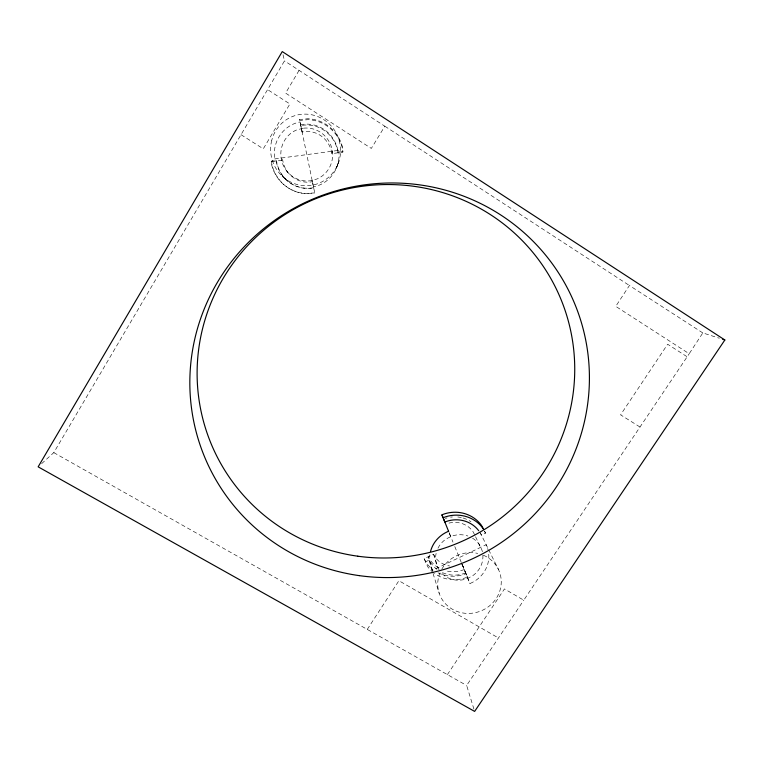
<?xml version="1.0" encoding="UTF-8"?>
<svg xmlns="http://www.w3.org/2000/svg" width="763" height="763" viewBox="0 0 763 763"><rect width="100%" height="100%" fill="white"/><g stroke="black" fill="none" stroke-linecap="round" stroke-linejoin="round"><path stroke-width="0.57" stroke-dasharray="3.81 2.86" d="M331.867 153.621A25.456 24.778 72.4 0 0 303.703 131.608L302.186 132.028L299.592 119.514L307.994 118.723A37.511 36.5 72.4 0 1 342.711 148.051L342.825 152.161L331.867 153.621L332.363 151.208M274.69 158.914L338.753 150.359L337.999 152.8A31.827 30.968 72.4 0 0 300.86 125.571L300.021 121.937A33.191 32.284 72.4 0 0 274.69 158.914L276.559 161.022A31.827 30.968 72.4 0 0 313.698 187.889L300.021 121.937M337.627 164.703L339.02 161.041M336.197 168.556L337.465 165.209M41.622 463.675L53.791 452.621L284.494 60.878L283.006 54.688M299.039 70.415L285.61 93.124L371.323 148.423L384.829 126.21L284.494 60.878M367.261 629.408L398.906 580.719L498.458 637.982M702.818 332.926L629.418 285.505L615.76 306.354L689.199 353.736L702.818 332.926L719.347 338.228M447.385 674.606L504.457 588.922L523.761 600.204L689.199 353.736M473.937 709.151L466.651 685.47L523.761 600.204M437.972 572.784A33.438 31.788 -20.7 0 0 465.172 573.976L465.964 573.566L467.347 577.009L466.546 577.429A33.753 32.065 -20.7 0 1 434.519 573.471M461.367 564.849L462.216 564.41L467.347 577.009M433.68 572.841A33.753 32.065 -20.7 0 1 427.776 566.842L424.133 558.707L433.537 554.215L435.129 557.228A22.928 21.793 -20.7 0 0 449.645 565.993M425.115 562.026L429.226 560.061A28.937 27.487 -20.7 0 0 436.894 569.341M484.505 531.124L485.545 533.165L481.424 535.13A28.937 27.487 -20.7 0 0 480.623 533.604M438.668 567.891A28.66 27.249 -20.7 0 1 428.196 556.761L432.44 570.371L486.174 544.715A29.786 28.241 -20.6 0 1 487.996 549.713M312.057 180.345L312.391 181.565L310.894 181.976A25.456 24.778 72.4 0 1 282.72 160.192L281.108 158.055M271.208 161.165L272.105 165.132A37.129 36.128 72.4 0 0 306.516 193.688L314.728 192.886L306.373 193.516A37.511 36.5 72.4 0 1 271.609 164.674L271.208 161.165L276.111 160.507A32.151 31.293 72.4 0 0 313.622 187.66M343.054 151.56L338.181 152.209A32.151 31.293 72.4 0 0 300.66 124.693M271.714 161.661L282.72 160.192M53.791 452.621L466.651 685.47M639.985 427.003L620.586 414.843L667.654 344.227L687.091 356.75M241.07 134.727L263.292 148.814L289.892 103.968L267.622 89.633M384.829 126.21L629.418 285.505M282.3 176.253L288.061 181.375M286.478 170.702L287.861 172.314M424.133 558.707L426.765 563.475A33.438 31.788 -20.7 0 0 432.611 569.417M484.505 531.22L485.545 533.165M439.087 569.808L436.875 565.641A23.825 22.594 -20.6 0 1 436.493 551.973M474.557 534.615L472.974 531.573A22.928 21.793 -20.7 0 0 447.576 523.494M479.898 532.059L488.215 548.835M488.73 549.865L498.439 569.446M475.568 536.742L480.614 547.367M449.407 533.423L452.984 542.15M454.786 546.556L469.932 583.542A29.786 28.241 -20.6 0 0 488.644 553.204M462.216 564.41L469.932 583.542M449.073 532.517L450.733 536.647M433.537 554.215L437.981 567.72M431.076 567.1L439.25 593.452M301.414 128.67L302.186 132.028M299.592 119.514L299.802 120.449L308.118 119.667A37.129 36.128 72.4 0 1 342.482 148.69L342.825 152.161M312.391 181.565L314.728 192.886M483.389 555.216A31.989 30.158 -20.6 0 1 498.382 594.596A31.989 30.158 -20.6 0 1 456.97 611.411A31.989 30.158 -20.6 0 1 440.013 572.822M441.729 569.303A31.989 30.158 -20.6 0 1 477.762 553.404M465.668 572.908A28.937 27.487 -20.7 0 1 441.348 572.126M432.44 570.371A29.786 28.241 -20.6 0 1 429.884 554.777M338.753 150.359A33.191 32.284 72.4 0 1 313.412 186.935M464.305 569.503A28.66 27.249 -20.7 0 1 445.096 570.61M445.354 518.439A28.66 27.249 -20.7 0 1 447.08 517.915M450.618 517.171A28.66 27.249 -20.7 0 1 452.411 516.961M457.79 516.99A28.66 27.249 -20.7 0 1 461.319 517.562M463.036 518.001A28.66 27.249 -20.7 0 1 470.971 521.73M482.369 551.725A23.825 22.594 -20.6 0 0 481.701 549.465L478.983 544.219A23.825 22.594 -20.6 0 0 472.459 538.134M482.884 555.245A23.825 22.594 -20.6 0 1 472.411 575.922L466.889 578.726A23.825 22.594 -20.6 0 1 441.128 572.698M437.972 548.215A23.825 22.594 -20.6 0 1 446.05 539.031L451.62 536.198A23.825 22.594 -20.6 0 1 467.881 535.998M302.987 128.241L296.454 130.034A26.552 25.828 72.4 0 0 281.805 161.346A26.552 25.828 72.4 0 0 310.493 180.774L316.969 179A26.552 25.828 72.4 0 0 331.638 147.707A26.552 25.828 72.4 0 0 302.987 128.241M271.714 140.44A35.899 34.888 72.5 0 0 314.976 184.57A35.899 34.888 72.5 0 0 330.083 124.77A35.899 34.888 72.5 0 0 271.714 140.44"/><path stroke-width="1.14" d="M724.85 339.993L474.634 711.412L38.15 466.832L282.262 51.588L724.85 339.993L722.647 339.287M482.941 528.311A33.753 32.065 -20.7 0 0 443.932 517.409L443.122 517.839L441.949 514.911L442.75 514.491A33.438 31.788 -20.7 0 1 481.405 525.297L483.465 529.15M441.949 514.911L448.663 531.487M443.656 519.069L444.839 522.035A28.937 27.487 -20.7 0 1 478.716 530.705M430.59 551.239A29.786 28.241 -20.6 0 1 448.53 531.277M357.78 556.198A189.243 186.306 -22.3 0 0 561.692 301.147A189.243 186.306 -22.3 0 0 238.304 256.444A189.243 186.306 -22.3 0 0 357.78 556.198M359.306 575.636A200.278 196.797 -22.1 0 0 575.807 306.459A200.278 196.797 -22.1 0 0 233.764 258.733A200.278 196.797 -22.1 0 0 359.306 575.636"/></g></svg>
